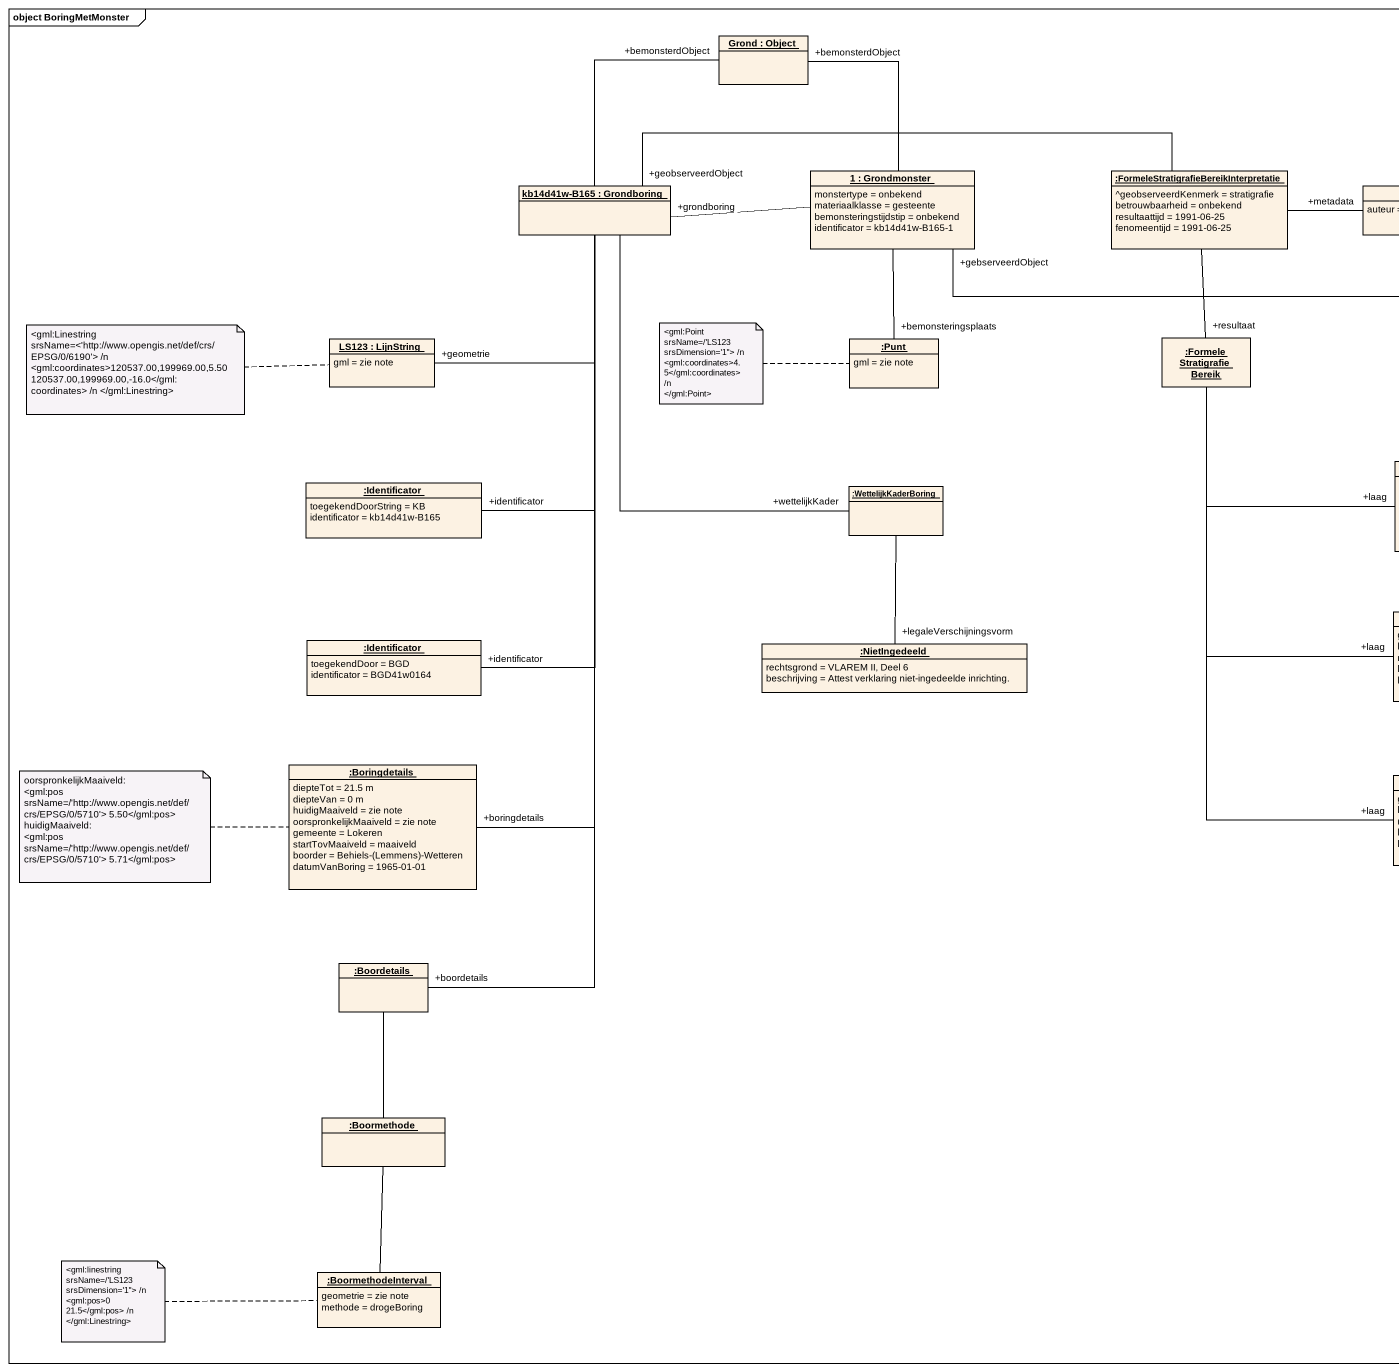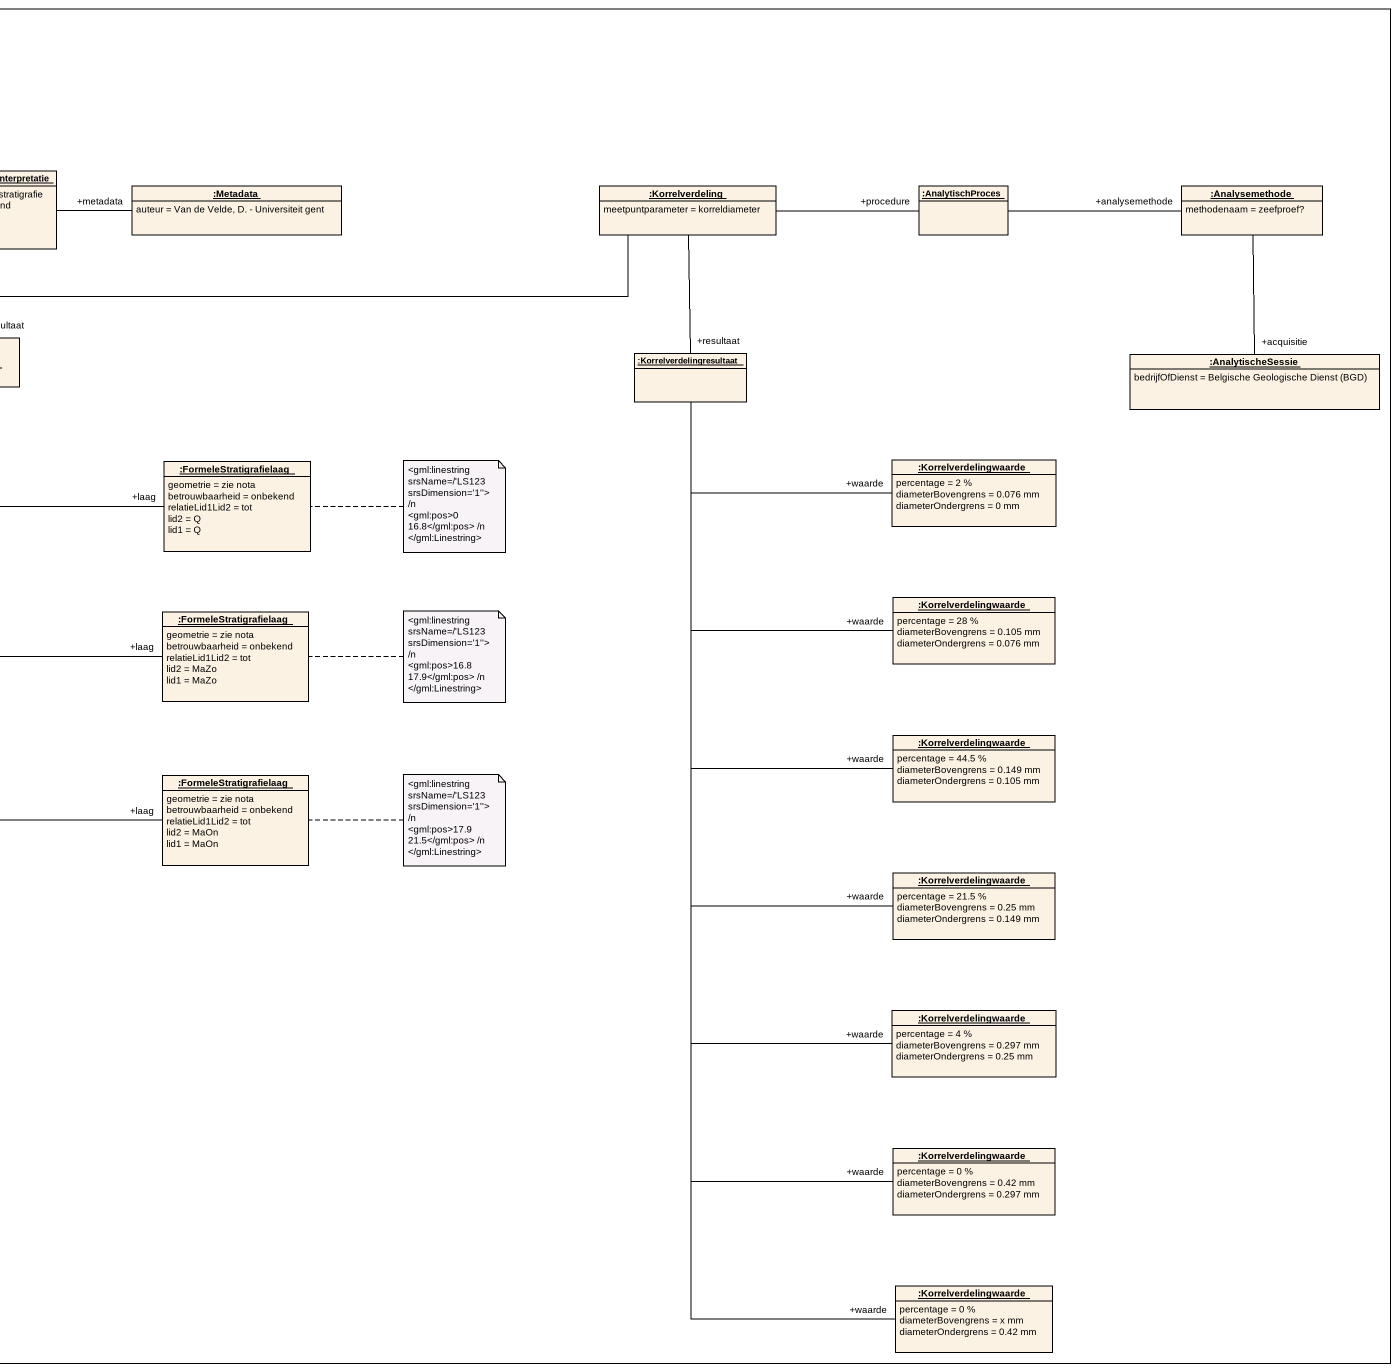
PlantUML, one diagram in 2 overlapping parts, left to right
@startuml
mainframe object BoringMetMonster
hide circle
hide empty members
object "Grond : Object" as Grond
object "1 : Grondmonster" as o1 {
  monstertype = onbekend
  materiaalklasse = gesteente
  bemonsteringstijdstip = onbekend
  identificator = kb14d41w-B165-1
}
object ":FormeleStratigrafieBereikInterpretatie" as FormeleStratigrafieBereikInt {
  ^geobserveerdKenmerk = stratigrafie
  betrouwbaarheid = onbekend
  resultaattijd = 1991-06-25
  fenomeentijd = 1991-06-25
}
object "kb14d41w-B165 : Grondboring" as kb14d41w_B165
object ":Metadata" as Metadata {
  auteur = Van de Velde, D. - Universiteit gent
}
object ":Korrelverdeling" as Korrelverdeling {
  meetpuntparameter = korreldiameter
}
object ":AnalytischProces" as AnalytischProces
object ":Analysemethode" as Analysemethode {
  methodenaam = zeefproef?
}
object "LS123 : LijnString" as LS123 {
  gml = zie note
}
object ":Punt" as Punt {
  gml = zie note
}
object ":FormeleStratigrafieBereik" as FormeleStratigrafieBereik
object ":Korrelverdelingresultaat" as Korrelverdelingresultaat
object ":AnalytischeSessie" as AnalytischeSessie {
  bedrijfOfDienst = Belgische Geologische Dienst (BGD)
}
object ":Identificator" as Identificator {
  toegekendDoorString = KB
  identificator = kb14d41w-B165
}
object ":WettelijkKaderBoring" as WettelijkKaderBoring
object ":FormeleStratigrafielaag" as FormeleStratigrafielaag {
  geometrie = zie nota
  betrouwbaarheid = onbekend
  relatieLid1Lid2 = tot
  lid2 = Q
  lid1 = Q
}
object ":Korrelverdelingwaarde" as Korrelverdelingwaarde {
  percentage = 2 %
  diameterBovengrens = 0.076 mm
  diameterOndergrens = 0 mm
}
object ":FormeleStratigrafielaag" as FormeleStratigrafielaag_2 {
  geometrie = zie nota
  betrouwbaarheid = onbekend
  relatieLid1Lid2 = tot
  lid2 = MaZo
  lid1 = MaZo
}
object ":Korrelverdelingwaarde" as Korrelverdelingwaarde_2 {
  percentage = 28 %
  diameterBovengrens = 0.105 mm
  diameterOndergrens = 0.076 mm
}
object ":Identificator" as Identificator_2 {
  toegekendDoor = BGD
  identificator = BGD41w0164
}
object ":NietIngedeeld" as NietIngedeeld {
  rechtsgrond = VLAREM II, Deel 6
  beschrijving = Attest verklaring niet-ingedeelde inrichting.
}
object ":Korrelverdelingwaarde" as Korrelverdelingwaarde_3 {
  percentage = 44.5 %
  diameterBovengrens = 0.149 mm
  diameterOndergrens = 0.105 mm
}
object ":Boringdetails" as Boringdetails {
  diepteTot = 21.5 m
  diepteVan = 0 m
  huidigMaaiveld = zie note
  oorspronkelijkMaaiveld = zie note
  gemeente = Lokeren
  startTovMaaiveld = maaiveld
  boorder = Behiels-(Lemmens)-Wetteren
  datumVanBoring = 1965-01-01
}
object ":FormeleStratigrafielaag" as FormeleStratigrafielaag_3 {
  geometrie = zie nota
  betrouwbaarheid = onbekend
  relatieLid1Lid2 = tot
  lid2 = MaOn
  lid1 = MaOn
}
object ":Korrelverdelingwaarde" as Korrelverdelingwaarde_4 {
  percentage = 21.5 %
  diameterBovengrens = 0.25 mm
  diameterOndergrens = 0.149 mm
}
object ":Boordetails" as Boordetails
object ":Korrelverdelingwaarde" as Korrelverdelingwaarde_5 {
  percentage = 4 %
  diameterBovengrens = 0.297 mm
  diameterOndergrens = 0.25 mm
}
object ":Boormethode" as Boormethode
object ":Korrelverdelingwaarde" as Korrelverdelingwaarde_6 {
  percentage = 0 %
  diameterBovengrens = 0.42 mm
  diameterOndergrens = 0.297 mm
}
object ":BoormethodeInterval" as BoormethodeInterval {
  geometrie = zie note
  methode = drogeBoring
}
object ":Korrelverdelingwaarde" as Korrelverdelingwaarde_7 {
  percentage = 0 %
  diameterBovengrens = x mm
  diameterOndergrens = 0.42 mm
}
o1 -up- "+bemonsterdObject" Grond
o1 -left- "+grondboring" kb14d41w_B165
o1 -- "+bemonsteringsplaats" Punt
FormeleStratigrafieBereikInt -left- "+geobserveerdObject" kb14d41w_B165
FormeleStratigrafieBereikInt -right- "+metadata" Metadata
FormeleStratigrafieBereikInt -- "+resultaat" FormeleStratigrafieBereik
kb14d41w_B165 -up- "+bemonsterdObject" Grond
kb14d41w_B165 -- "+geometrie" LS123
kb14d41w_B165 -- "+identificator" Identificator
kb14d41w_B165 -- "+wettelijkKader" WettelijkKaderBoring
kb14d41w_B165 -- "+identificator" Identificator_2
Korrelverdeling -left- "+gebserveerdObject" o1
Korrelverdeling -right- "+procedure" AnalytischProces
Korrelverdeling -- "+resultaat" Korrelverdelingresultaat
AnalytischProces -right- "+analysemethode" Analysemethode
Analysemethode -- "+acquisitie" AnalytischeSessie
FormeleStratigrafieBereik -right- "+laag" FormeleStratigrafielaag
FormeleStratigrafieBereik -- "+laag" FormeleStratigrafielaag_2
FormeleStratigrafieBereik -- "+laag" FormeleStratigrafielaag_3
Korrelverdelingresultaat -right- "+waarde" Korrelverdelingwaarde
Korrelverdelingresultaat -- "+waarde" Korrelverdelingwaarde_2
Korrelverdelingresultaat -- "+waarde" Korrelverdelingwaarde_3
Korrelverdelingresultaat -- "+waarde" Korrelverdelingwaarde_4
Korrelverdelingresultaat -- "+waarde" Korrelverdelingwaarde_5
Korrelverdelingresultaat -- "+waarde" Korrelverdelingwaarde_6
Korrelverdelingresultaat -- "+waarde" Korrelverdelingwaarde_7
WettelijkKaderBoring -- "+legaleVerschijningsvorm" NietIngedeeld
Boringdetails "+boringdetails" -up- kb14d41w_B165
Boordetails "+boordetails" -up- kb14d41w_B165
Boormethode -up- Boordetails
BoormethodeInterval -up- Boormethode
note left of LS123 : <gml:Linestring srsName=<'http://www.opengis.net/def/crs/EPSG/0/6190'> /n <gml:coordinates>120537.00,199969.00,5.50 120537.00,199969.00,-16.0</gml:coordinates> /n </gml:Linestring>
note left of Punt
  <gml:Point srsName=/'LS123 srsDimension='1''> /n
  <gml:coordinates>4.5</gml:coordinates> /n
  </gml:Point>
end note
note right of FormeleStratigrafielaag
  <gml:linestring srsName=/'LS123 srsDimension='1''> /n
  <gml:pos>0 16.8</gml:pos> /n
  </gml:Linestring>
end note
note right of FormeleStratigrafielaag_2
  <gml:linestring srsName=/'LS123 srsDimension='1''> /n
  <gml:pos>16.8 17.9</gml:pos> /n
  </gml:Linestring>
end note
note left of Boringdetails
  oorspronkelijkMaaiveld:
  <gml:pos srsName=/'http://www.opengis.net/def/crs/EPSG/0/5710'> 5.50</gml:pos>
  huidigMaaiveld:
  <gml:pos srsName=/'http://www.opengis.net/def/crs/EPSG/0/5710'> 5.71</gml:pos>
end note
note right of FormeleStratigrafielaag_3
  <gml:linestring srsName=/'LS123 srsDimension='1''> /n
  <gml:pos>17.9 21.5</gml:pos> /n
  </gml:Linestring>
end note
note left of BoormethodeInterval
  <gml:linestring srsName=/'LS123 srsDimension='1''> /n
  <gml:pos>0 21.5</gml:pos> /n
  </gml:Linestring>
end note
@enduml
